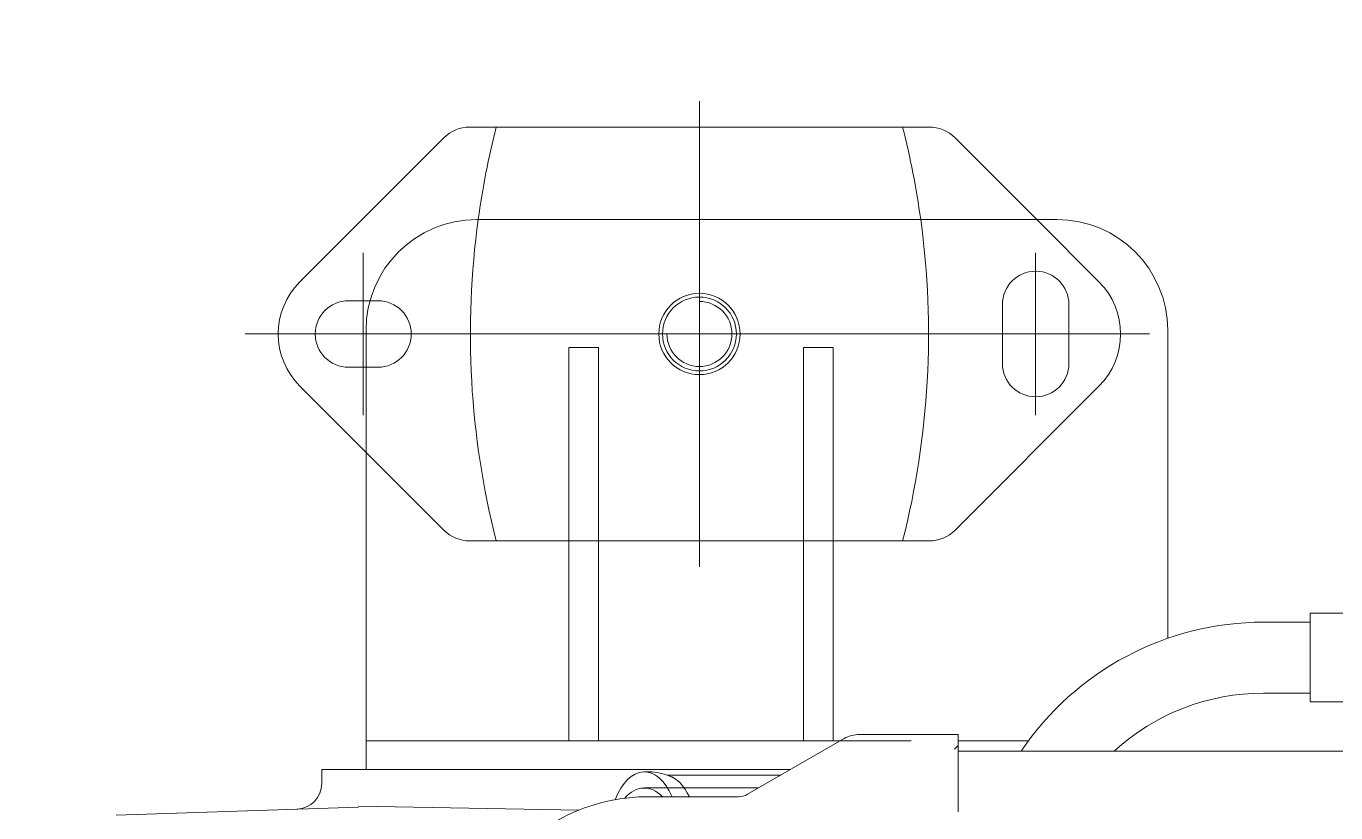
# Model space of a CAD drawing. Header units: millimetres. Extents: x 138823 to 235949, y -69097 to 9810.
# Drawn here: x 155378.8 to 155849.3, y -64328.9 to -64046.4 of the extents above; entities that cross this region are included whole.
import ezdxf

# ---------------------------------------------------------------- set-up
doc = ezdxf.new("R2010")
doc.units = ezdxf.units.MM
doc.layers.add('0 CASCO', color=7, linetype='Continuous')
doc.layers.add('18 MOTORES E GERADORES', color=14, linetype='Continuous')

msp = doc.modelspace()

# ---------------------------------------------------------------- linework, layer by layer
at = {"layer": '0 CASCO'}
msp.add_open_spline([(146126.82, -63082.43), (146215.2, -63369.66), (146379.47, -63903.54), (146662.98, -64639.71), (146952.93, -65272.76), (147256.1, -65825.61), (147575.41, -66312.18), (147907.4, -66748.12), (148141.96, -67015.25), (148256.81, -67146.05), (148433.31, -67217.62), (148727.39, -67336.86), (149267.37, -67517.24), (149866.81, -67690.32), (150582.08, -67853.22), (151284.25, -67971.53), (151973.43, -68053.78), (152654.36, -68110.1), (153543.21, -68165.07), (155031.62, -68229.81), (156745.07, -68300.69), (158569.82, -68359.4), (160341.66, -68398.49), (162120.51, -68415.91), (165904.25, -68415.58), (169966.48, -68414.49), (175373.8, -68418.02), (179241.25, -68353.49), (182508.18, -68358.73), (184198.21, -68343.7), (185099.59, -68311.19), (185777.92, -68270.41), (186463.78, -68206.91), (187165.87, -68113.71), (187764.5, -68007.52), (188457.23, -67861), (189171.48, -67681.5), (190011.86, -67437.72), (190763.31, -67194.39), (191465.34, -66941.61), (192112.93, -66674.24), (192717.78, -66369.93), (193303.42, -66005.52), (194045.73, -65461.3), (194777.19, -64875.13), (195509.51, -64332.91), (195966.55, -64029.98), (196376.02, -63801.44), (196709.38, -63650.83), (197110.89, -63519.82), (197514.32, -63423.58), (198015.82, -63322.47), (198542.47, -63229.63), (199173.55, -63150.26), (199598.12, -63107.99), (199854.89, -63082.43)], degree=3, knots=[0, 0, 0, 0, 901.347948, 1675.319997, 2364.677603, 2988.840142, 3564.913749, 4109.091785, 4631.178176, 4631.178176, 4631.178176, 5202.378251, 5582.891234, 6338.519578, 7073.266174, 7782.366384, 8473.718568, 9154.846991, 9831.879341, 11145.250803, 13624.165902, 14976.643804, 16622.243106, 18940.880075, 20313.267208, 27973.450232, 31127.646951, 36535.061714, 39576.620039, 40928.546533, 41604.908463, 42282.305172, 42966.969378, 43670.810001, 44406.445425, 44790.246915, 45794.849099, 46614.860763, 47415.011993, 48164.042526, 48852.838016, 49515.641376, 50192.856084, 50919.426916, 52275.645461, 53004.522816, 53652.759672, 53918.536496, 54410.868153, 54747.069908, 55184.163317, 55654.219696, 56281.932144, 56787.842028, 57561.948504, 57561.948504, 57561.948504, 57561.948504], dxfattribs=at)
at = {"layer": '18 MOTORES E GERADORES', "linetype": 'Continuous', "lineweight": 20}
for p, q in [((155620.66, -64240.53), (155620.66, -64073.31)), ((155703.13, -64082.6), (155538.19, -64082.6)), ((155477.15, -64138.15), (155528.81, -64086.49)), ((155712.51, -64086.49), (155741.81, -64115.78)), ((155540.71, -64115.78), (155749.06, -64115.78)), ((155764.18, -64138.15), (155741.81, -64115.78)), ((155499.9, -64127.72), (155499.9, -64186.12)), ((155741.43, -64127.72), (155741.43, -64186.12)), ((155502.33, -64144.98), (155494.59, -64144.98)), ((155505.2, -64144.98), (155502.33, -64144.98)), ((155729.48, -64146.3), (155729.48, -64167.54)), ((155753.37, -64146.3), (155753.37, -64167.54)), ((155457.43, -64156.92), (155782.36, -64156.92)), ((155500.89, -64302.99), (155500.89, -64155.59)), ((155788.87, -64266.23), (155788.87, -64155.59)), ((155584.41, -64161.83), (155573.79, -64161.83)), ((155573.79, -64302.99), (155573.79, -64161.83)), ((155584.41, -64302.99), (155584.41, -64161.83)), ((155668.68, -64161.83), (155658.06, -64161.83)), ((155658.06, -64302.99), (155658.06, -64161.83)), ((155668.68, -64302.99), (155668.68, -64161.83)), ((155500.89, -64168.86), (155494.59, -64168.86)), ((155505.2, -64168.86), (155500.89, -64168.86)), ((155477.15, -64175.69), (155528.81, -64227.35)), ((155764.18, -64175.69), (155712.51, -64227.35)), ((155540.48, -64231.24), (155538.19, -64231.24)), ((155568.9, -64231.24), (155538.19, -64231.24)), ((155695.22, -64231.24), (155568.9, -64231.24)), ((155695.22, -64231.24), (155703.13, -64231.24)), ((155840.02, -64289.08), (155840.02, -64257.23)), ((155887.8, -64257.23), (155840.02, -64257.23)), ((155840.02, -64260.42), (155823.34, -64260.42)), ((155840.02, -64285.9), (155823.34, -64285.9)), ((155887.8, -64289.08), (155840.02, -64289.08)), ((155696.75, -64302.99), (155500.89, -64302.99)), ((155500.89, -64313.35), (155500.89, -64302.99)), ((155672.59, -64302.25), (155637.96, -64322.24)), ((155678.23, -64300.74), (155713.64, -64300.74)), ((155713.64, -64300.74), (155713.64, -64328.51)), ((155738.85, -64302.99), (155713.64, -64302.99)), ((155713.64, -64304.72), (155712.31, -64306.04)), ((155713.64, -64306.71), (155961.4, -64306.71)), ((155484.97, -64313.35), (155653.37, -64313.35)), ((155484.97, -64313.35), (155484.97, -64318.33)), ((155649.92, -64315.33), (155609.01, -64315.33)), ((155649.92, -64315.33), (155609.01, -64315.33)), ((155641.88, -64319.98), (155600.84, -64319.98)), ((155634.65, -64323.13), (155602.16, -64323.13)), ((155498.24, -64326.89), (155411.12, -64329.7)), ((155577.48, -64327.89), (155498.23, -64326.51))]:
    msp.add_line(p, q, dxfattribs=at)
for radius in [14.6, 13.27]:
    msp.add_circle((155620.66, -64156.92), radius, dxfattribs=at)
for centre, radius, start, end in [((155538.19, -64095.87), 13.27, 90, 135), ((155840.3, -64156.92), 301.92, 165.75, 172.1683), ((155401.03, -64156.92), 301.92, 7.8317, 14.25), ((155703.13, -64095.87), 13.27, 45, 90), ((155540.71, -64155.59), 39.81, 90, 180), ((155840.3, -64156.92), 301.92, 172.1683, 194.25), ((155401.03, -64156.92), 301.92, 345.75, 7.8317), ((155749.06, -64155.59), 39.81, 0, 90), ((155741.43, -64146.3), 11.94, 0, 180), ((155495.91, -64156.92), 26.54, 135, 225), ((155745.41, -64156.92), 26.54, 315, 45), ((155494.59, -64156.92), 11.94, 90, 270), ((155505.2, -64156.92), 11.94, 270, 90), ((155620.66, -64156.92), 11.68, 180, 90), ((155741.43, -64167.54), 11.94, 180, 0), ((155538.19, -64217.97), 13.27, 225, 270), ((155703.13, -64217.97), 13.27, 270, 315), ((155823.34, -64365.53), 105.11, 90, 145.9721), ((155823.34, -64365.53), 79.63, 90, 132.382), ((155678.23, -64312.02), 11.28, 90, 120), ((155475.68, -64318.33), 9.29, 271.8494, 0), ((155602.15, -64334.21), 20.08, 60.4781, 93.8586), ((155602.15, -64334.21), 20.08, 60.4781, 93.8586), ((155602.15, -64334.21), 20.08, 60.4781, 93.8586), ((155602.16, -64389.48), 66.36, 90, 180), ((155634.65, -64316.49), 6.64, 270, 300), ((155634.65, -64316.49), 6.64, 270, 300)]:
    msp.add_arc(centre, radius, start, end, dxfattribs=at)
for centre, major_axis, ratio, start_param, end_param in [((155600.84, -64340.55), (0, 26.38), 0.506668, 5.433858, 7.184822), ((155600.84, -64340.55), (0, 26.38), 0.506668, -0.849328, 0.901636), ((155607.85, -64340.55), (0, 25.21), 0.506027, 5.475155, 6.13812), ((155607.85, -64340.55), (0, 25.21), 0.506027, -0.808031, -0.145065), ((155600.84, -64340.55), (0, 20.57), 0.59668, 5.722589, 6.890052), ((155600.84, -64340.55), (0, 20.57), 0.59668, -0.560596, 0.606867)]:
    msp.add_ellipse(centre, major_axis=major_axis, ratio=ratio, start_param=start_param, end_param=end_param, dxfattribs=at)

doc.saveas('drawing.dxf')
